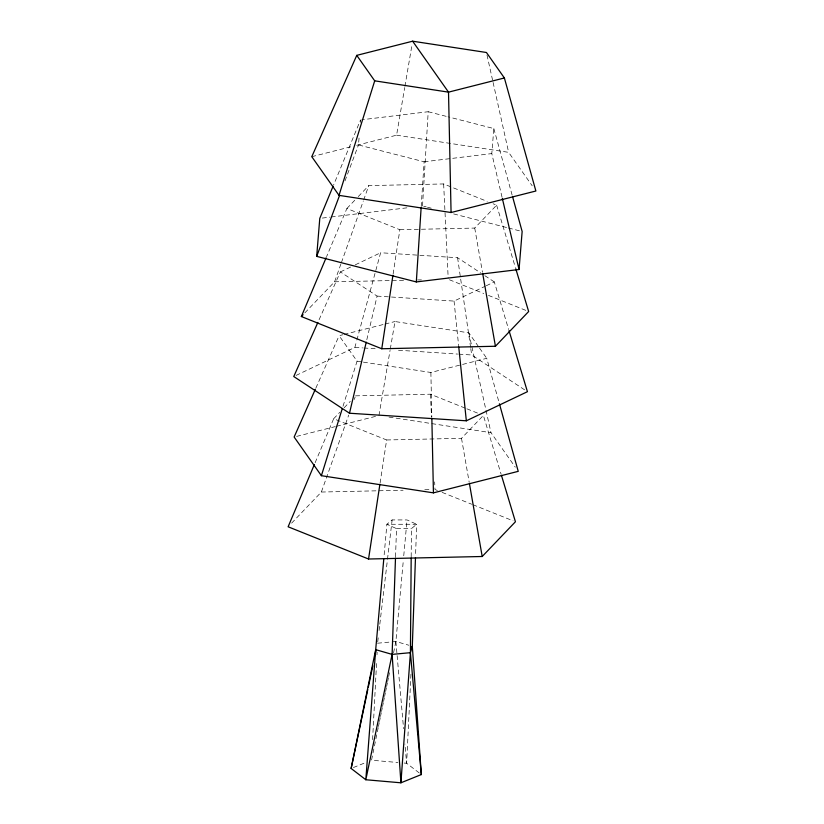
<?xml version="1.0" encoding="UTF-8"?>
<svg xmlns="http://www.w3.org/2000/svg" width="824" height="824" viewBox="0 0 824 824"><rect width="100%" height="100%" fill="white"/><g stroke="black" fill="none" stroke-linecap="round" stroke-linejoin="round"><path stroke-width="0.62" stroke-dasharray="4.12 3.09" d="M411.186 556.756L411.413 528.617L416.676 524.28L407.035 519.944L392.142 519.923L386.889 524.26L383.912 557.529M395.53 556.839L396.519 528.606L386.889 524.26L416.676 524.28L415.523 556.375M410.949 674.217L406.634 763.261L419.364 773.046M372.603 739.643L376.65 661.209M376.98 654.781L377.114 652.217M422.516 205.938L428.202 111.724L361.808 119.758M421.208 206.525L424.113 161.782L358.492 144.942L359.099 137.433M360.325 122.415L360.531 119.913L333.535 185.163M502.053 197.214L491.794 153.594L493.834 128.565L448.019 116.802M393.573 652.752L395.881 641.505L403.286 560.886M403.75 555.767L407.035 519.944M377.722 641.947L378.329 636.859M379.081 630.504L379.679 625.416M379.823 624.149L387.342 560.598M387.486 559.331L392.142 519.923M393.12 274.042L399.856 229.721L346.883 208.493L326.592 256.635M380.091 483.029L386.631 439.975L333.658 418.736L314.85 463.366M356.679 145.312L396.581 135.188L404.708 87.571M404.924 86.314L412.196 43.703M378.947 415.523L390.071 350.354M390.277 349.098L394.984 321.535L468.794 332.834L478.847 347.1M378.195 727.726L371.531 760.212L397.858 762.499M378.453 726.469L379.225 722.72M379.483 721.474L380.255 717.725M380.503 716.478L381.275 712.729M381.533 711.472L382.305 707.723M382.552 706.477L383.325 702.728M383.582 701.481L384.355 697.732M384.612 696.486L385.375 692.737M385.632 691.48L386.404 687.731M386.662 686.485L387.424 682.736M387.682 681.489L388.454 677.74M388.712 676.494L389.474 672.745M366.814 339.704L377.093 296.094L340.374 271.92L318.383 321.288M296.074 375.425L354.866 347.409L356.545 341.26M356.874 340.034L380.626 252.741L457.588 257.737L480.67 272.94M343.021 406.253L357.07 361.169L339.117 335.698L342.846 334.75M304.849 312.873L334.585 281.798L340.992 263.762M341.424 262.557L363.219 201.231M363.642 200.036L368.771 185.606L443.642 183.948L487.2 201.406M291.624 523.127L321.36 492.041L348.707 415.09M354.269 399.465L355.123 397.055M344.998 180.889L358.492 144.942M315.849 388.114L339.117 335.698M346.883 208.493L354.763 200.253M358.265 196.586L368.771 185.606M421.435 229.247L474.727 228.063L496.625 205.186L493.092 203.765M333.658 418.736L339.787 412.33M344.164 407.756L350.293 401.35M386.631 439.975L461.502 438.317L483.389 415.43L501.074 474.099M340.374 271.92L350.725 266.997M355.329 264.803L380.626 252.741M377.093 296.094L454.055 301.09L485.109 286.299M486.253 285.753L494.307 281.911L508.655 329.487M353.393 767.535L365.866 762.499M311.781 156.694L351.683 146.579M344.082 334.441L383.809 324.368M385.055 324.048L394.984 321.535M363.425 362.148L430.88 372.469L486.747 358.306L499.066 402.534M296.63 436.401L335.296 426.595M336.542 426.276L376.455 416.151M424.113 161.782L491.794 153.594M322.328 218.072L329.93 217.145M331.197 216.99L407.303 207.782M377.577 643.214L390.998 641.958M392.224 641.845L395.881 641.505L408.786 645.223M399.856 229.721L420.158 229.268M334.585 281.798L403.544 280.273M417.593 279.954L421.424 279.872M355.546 395.85L430.416 394.202L465.735 408.354M321.36 492.041L403.091 490.239M424.793 489.755L431.179 489.611M396.519 528.606L411.413 528.617M354.866 347.409L362.57 347.903M363.858 347.986L376.692 348.82M398.517 350.241L457.577 354.073M458.865 354.155L471.699 354.989L525.29 390.277M404.121 763.045L406.634 763.261L404.934 744.041M396.581 135.188L508.635 152.347L532.191 185.791M357.07 361.169L362.158 361.952M389.021 417.068L490.991 432.682L515.288 467.167M428.202 111.724L446.773 116.493M423.763 206.257L426.255 206.896M427.502 207.215L431.24 208.184M453.653 213.931L507.203 227.671M508.449 227.99L519.656 230.864M449.42 279.758L483.719 293.498M488.457 295.394L526.299 310.566M466.909 408.828L477.508 413.071M437.379 490.476L435.01 489.528L434.65 481.906M442.107 492.371L471.678 504.226M472.863 504.7L513.074 520.809M484.862 275.7L494.307 281.911M479.568 348.119L486.747 358.306M496.625 205.186L515.402 267.512M493.834 128.565L512.25 195.535M486.994 55.002L492.814 81.205M493.092 82.451L508.635 152.347M468.794 332.834L490.991 432.682M474.727 228.063L482.431 272.075M461.502 438.317L469.206 482.318M457.588 257.737L470.597 347.409M470.782 348.676L471.699 354.989M454.055 301.09L458.628 345.668M395.881 641.505L397.014 654.318M397.127 655.595L403.575 728.653M443.642 183.948L448.184 278.007M430.416 394.202L431.519 417.078M430.88 372.469L431.827 417.294"/><path stroke-width="1.24" d="M383.799 558.806L375.692 649.662L351.127 768.452L365.815 779.751L400.917 782.8L410.424 652.68L411.176 558.033M415.481 557.663L412.309 646.232L421.322 774.56L400.917 782.8L392.111 654.39L395.489 558.126M412.185 648.776L412.309 646.232L410.424 652.68L421.322 774.56M512.6 196.782L522.148 231.503L519.048 269.5L416.316 281.932L421.126 207.803M416.316 281.932L316.684 256.367L319.784 218.37L333.04 186.348M515.773 268.737L528.658 311.513L495.43 346.255L381.769 348.758L392.935 275.309M501.435 475.314L515.433 521.757L482.205 556.499L368.544 559.012L379.895 484.296M392.111 654.39L365.815 779.751L375.692 649.662L392.111 654.39L410.424 652.68M351.127 768.452L367.792 689.554M368.318 687.051L372.819 665.761M374.93 655.739L376.249 649.477M509.026 330.702L527.432 391.688L466.333 420.807L349.5 413.226L366.227 342.197M339.014 195.36L374.704 80.834L356.761 55.363L412.628 41.2L486.438 52.499L504.381 77.971L535.878 191.013L451.068 212.52L339.014 195.36L311.781 156.694L356.761 55.363M499.406 403.77L518.234 471.349L433.434 492.855L321.381 475.695L342.259 408.683M316.684 256.367L339.612 195.267M381.769 348.758L301.357 316.529L326.098 257.809M314.356 464.54L288.122 526.783L368.544 559.012M315.334 389.278L294.137 437.029L321.381 475.695M317.858 322.462L293.766 376.527L349.5 413.226M301.357 316.529L303.098 314.706M504.381 77.971L448.514 92.144L374.704 80.834M412.628 41.2L448.514 92.144L451.068 212.52M502.341 198.46L519.048 269.5M482.658 273.331L495.43 346.255M469.423 483.575L482.205 556.499M458.752 346.935L466.333 420.807M431.858 418.571L433.434 492.855"/></g></svg>
